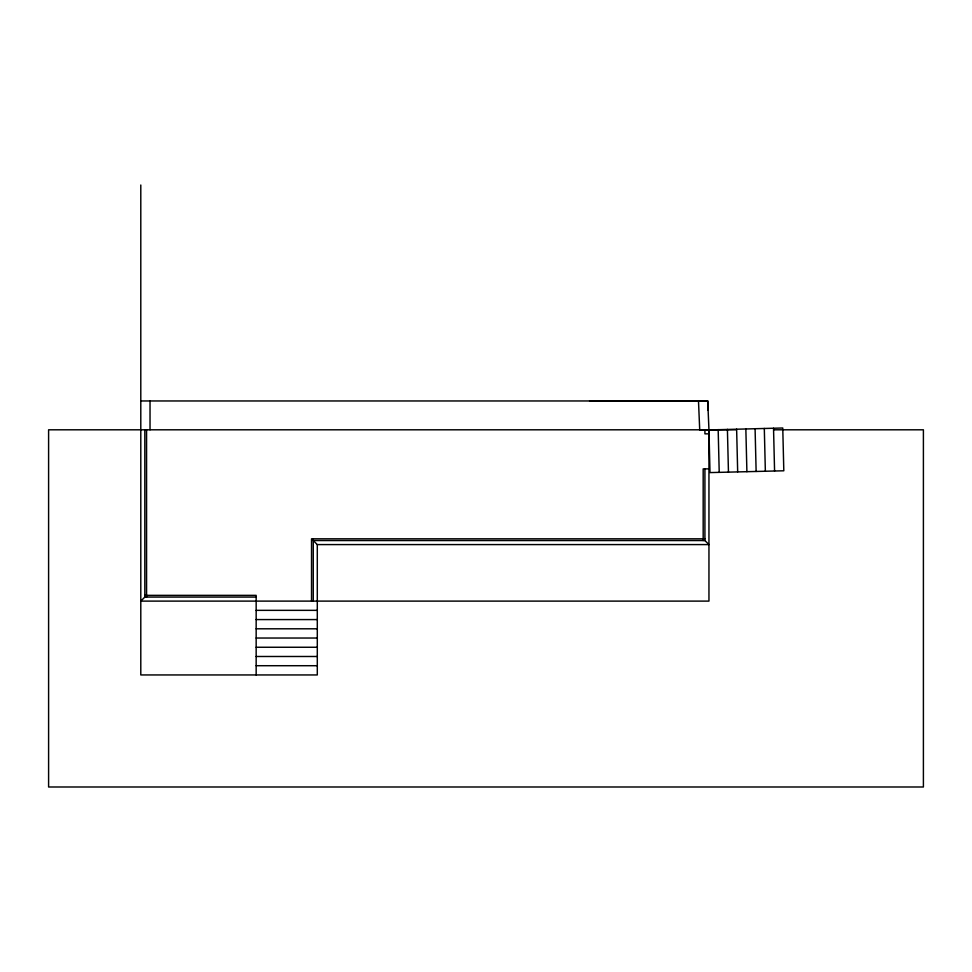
<?xml version="1.0" encoding="UTF-8"?>
<svg xmlns="http://www.w3.org/2000/svg" width="972" height="972" viewBox="0 0 972 972"><rect width="100%" height="100%" fill="white"/><g stroke="black" fill="none" stroke-linecap="round" stroke-linejoin="round"><path stroke-width="1.46" d="M144.828 429.806L144.828 597.075L140.794 601.109L708.953 601.109L708.953 429.806L707.725 400.962L140.794 400.962M589.554 400.962L707.725 400.962L707.725 410.062M708.953 429.806L709.997 472.586L783.809 470.788L782.764 427.996L699.731 430.195L698.504 401.351M736.132 429.806L48.6 429.806L48.6 786.992L923.4 786.992L923.4 429.806L773.894 429.806M708.953 433.84L704.919 433.84L704.919 429.806M708.953 468.881L703.181 468.881L703.181 540.553M704.919 538.816L311.526 538.816L311.526 601.109M704.919 540.553L313.263 540.553L317.297 544.587L708.953 544.587L704.919 540.553L704.919 468.881M144.828 595.35L256.158 595.35L256.158 674.945M144.828 597.075L256.158 597.075M256.158 610.343L317.297 610.343M256.158 619.577L317.297 619.577M256.158 628.799L317.297 628.799M256.158 638.033L317.297 638.033M256.158 647.255L317.297 647.255M256.158 656.489L317.297 656.489M256.158 665.711L317.297 665.711M773.53 428.227L774.575 471.007M764.308 428.445L765.353 471.238M755.086 428.676L756.131 471.456M745.852 428.895L746.897 471.687M736.63 429.126L737.675 471.906M727.408 429.345L728.453 472.137M718.174 429.575L719.219 472.368M317.297 544.587L317.297 674.945L140.794 674.945L140.794 185.008M313.263 538.816L313.263 601.109M150.028 400.962L150.028 429.806M146.565 429.806L146.565 597.075"/></g></svg>
